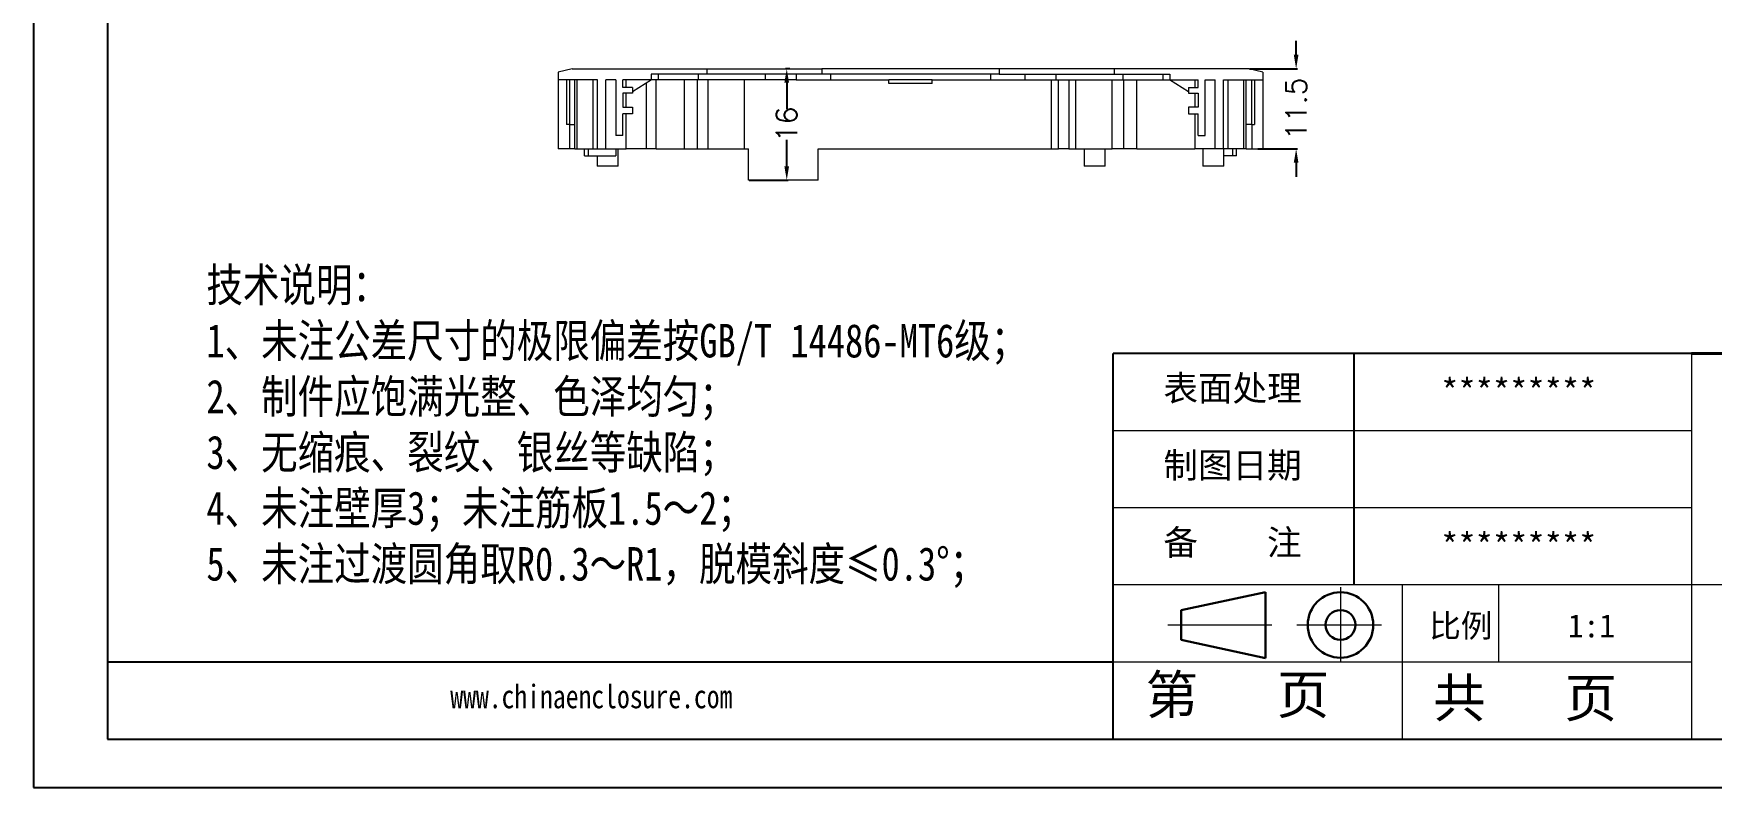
# Model space of a CAD drawing. Header units: inches. Extents: x 162 to 2102, y 1089 to 1379.
# Drawn here: x 658.5 to 899.5, y 1088.5 to 1196.8 of the extents above; entities that cross this region are included whole.
import ezdxf

# ---------------------------------------------------------------- set-up
doc = ezdxf.new("R2010")
doc.units = ezdxf.units.IN
doc.linetypes.add('CENTER2', pattern=[28.575, 19.05, -3.175, 3.175, -3.175])
doc.layers.add('文字', color=81, linetype='Continuous')
for name, color, linetype, lineweight in [('粗实线', 7, 'Continuous', 30), ('细实线', 3, 'Continuous', 9), ('细点划线', 2, 'CENTER2', 9)]:
    doc.layers.add(name, color=color, linetype=linetype, lineweight=lineweight)
doc.styles.get("Standard").update_dxf_attribs({"font": 'txt', "bigfont": 'gbcbig.shx'})
doc.styles.add('宋体', font='', dxfattribs={"width": 0.8, "height": 3.5})
doc.styles.get('宋体').set_extended_font_data('SimSun')
doc.dimstyles.new('3', dxfattribs={"dimtxt": 3, "dimasz": 2, "dimexe": 0.18, "dimexo": 0.0625, "dimgap": 0.2, "dimtad": 0, "dimzin": 12, "dimdsep": 46, "dimtxsty": 'Standard', "dimcen": 1, "dimclrd": 3, "dimclre": 3, "dimadec": 0, "dimazin": 0, "dimtfac": 1, "dimtofl": 0, "dimtmove": 0, "dimatfit": 3, "dimfxl": 1, "dimtolj": 1, "dimtzin": 0, "dimarcsym": 0})

# ---------------------------------------------------------------- blocks, each defined once
blk = doc.blocks.new('*D139')
at = {"color": 3, "lineweight": -2}
for p, q in [((839.87, 1193.71), (839.87, 1195.71)), ((833.15, 1191.71), (840.05, 1191.71)), ((834.35, 1180.21), (840.05, 1180.21)), ((839.87, 1178.21), (839.87, 1176.21))]:
    blk.add_line(p, q, dxfattribs=at)
at = {"color": 3}
for points in [[(839.53, 1193.71), (840.2, 1193.71), (839.87, 1191.71)], [(839.53, 1178.21), (840.2, 1178.21), (839.87, 1180.21)]]:
    blk.add_solid(points, dxfattribs=at)
at = {"layer": 'Defpoints', "color": 0}
for p in [(833.09, 1191.71), (839.87, 1191.71), (834.29, 1180.21)]:
    blk.add_point(p, dxfattribs=at)
at = {"color": 0, "insert": (839.87, 1185.96), "char_height": 3, "attachment_point": 5, "rotation": 90}
blk.add_mtext('\\A1;11.5', dxfattribs=at)
blk = doc.blocks.new('*D140')
at = {"color": 3, "lineweight": -2}
for p, q in [((767.16, 1191.71), (766.53, 1191.71)), ((766.71, 1189.71), (766.71, 1185.91)), ((766.71, 1177.71), (766.71, 1181.51)), ((761.3, 1175.71), (766.89, 1175.71))]:
    blk.add_line(p, q, dxfattribs=at)
at = {"color": 3}
for points in [[(766.37, 1189.71), (767.04, 1189.71), (766.71, 1191.71)], [(766.37, 1177.71), (767.04, 1177.71), (766.71, 1175.71)]]:
    blk.add_solid(points, dxfattribs=at)
at = {"layer": 'Defpoints', "color": 0}
for p in [(766.71, 1191.71), (767.22, 1191.71), (761.24, 1175.71)]:
    blk.add_point(p, dxfattribs=at)
at = {"color": 0, "insert": (766.71, 1183.71), "char_height": 3, "attachment_point": 5, "rotation": 90}
blk.add_mtext('\\A1;16', dxfattribs=at)

msp = doc.modelspace()

# ---------------------------------------------------------------- linework, layer by layer
for p, q in [((658.537, 1379.219), (658.537, 1088.511)), ((669.176, 1372.298), (669.176, 1095.433)), ((658.537, 1223.098), (658.537, 1088.511)), ((896.641, 1150.806), (813.581, 1150.806)), ((813.581, 1095.433), (813.581, 1150.806)), ((848.189, 1117.582), (848.189, 1150.806)), ((813.581, 1106.508), (669.176, 1106.508)), ((669.176, 1095.433), (1062.759, 1095.433)), ((658.537, 1088.511), (1069.681, 1088.511)), ((658.537, 1088.511), (848.881, 1088.511))]:
    msp.add_line(p, q)
at = {"color": 7, "linetype": 'Continuous', "lineweight": 15}
for p, q in [((735.889, 1191.714), (733.889, 1191.214)), ((733.889, 1191.214), (733.889, 1190.114)), ((735.889, 1191.714), (755.239, 1191.714)), ((747.239, 1190.914), (747.239, 1190.114)), ((748.239, 1190.914), (747.239, 1190.914)), ((748.239, 1190.914), (748.239, 1190.114)), ((753.995, 1190.914), (748.239, 1190.914)), ((753.995, 1190.914), (753.995, 1190.114)), ((763.6, 1190.914), (753.995, 1190.914)), ((755.239, 1191.714), (755.239, 1190.914)), ((755.239, 1191.714), (771.739, 1191.714)), ((763.6, 1190.914), (763.6, 1190.114)), ((765.829, 1190.914), (763.6, 1190.914)), ((771.739, 1190.914), (765.829, 1190.914)), ((768.058, 1190.914), (768.058, 1190.114)), ((771.739, 1191.714), (771.739, 1190.914)), ((797.239, 1191.714), (771.739, 1191.714)), ((797.239, 1190.914), (771.739, 1190.914)), ((772.984, 1190.914), (772.984, 1190.114)), ((795.995, 1190.914), (795.995, 1190.114)), ((797.239, 1191.714), (797.239, 1190.914)), ((813.739, 1191.714), (797.239, 1191.714)), ((797.239, 1190.914), (803.15, 1190.914)), ((800.92, 1190.914), (800.92, 1190.114)), ((803.15, 1190.914), (805.379, 1190.914)), ((805.379, 1190.914), (805.379, 1190.114)), ((805.379, 1190.914), (814.984, 1190.914)), ((813.739, 1191.714), (813.739, 1190.914)), ((833.089, 1191.714), (813.739, 1191.714)), ((814.984, 1190.914), (814.984, 1190.114)), ((814.984, 1190.914), (820.739, 1190.914)), ((820.739, 1190.914), (820.739, 1190.114)), ((820.739, 1190.914), (821.739, 1190.914)), ((821.739, 1190.914), (821.739, 1190.114)), ((835.089, 1191.214), (833.089, 1191.714)), ((835.089, 1191.214), (835.089, 1190.114)), ((739.539, 1190.114), (733.889, 1190.114)), ((733.889, 1190.114), (733.889, 1180.214)), ((735.089, 1190.114), (735.089, 1183.714)), ((735.489, 1190.114), (735.489, 1183.714)), ((736.264, 1180.214), (736.264, 1190.114)), ((736.606, 1180.214), (736.606, 1190.114)), ((738.921, 1180.214), (738.921, 1190.114)), ((739.539, 1180.214), (739.539, 1190.114)), ((742.168, 1190.114), (740.739, 1190.114)), ((740.739, 1180.214), (740.739, 1190.114)), ((742.168, 1190.114), (742.168, 1182.114)), ((743.168, 1189.014), (743.168, 1190.114)), ((747.239, 1190.114), (743.168, 1190.114)), ((744.568, 1189.014), (743.168, 1189.014)), ((744.568, 1188.214), (743.168, 1188.214)), ((743.168, 1188.214), (743.168, 1186.214)), ((743.639, 1189.014), (743.639, 1190.114)), ((743.639, 1186.214), (743.639, 1188.214)), ((747.286, 1190.114), (744.568, 1188.375)), ((744.568, 1189.014), (744.568, 1188.214)), ((746.54, 1189.636), (746.54, 1180.214)), ((748.239, 1190.114), (747.239, 1190.114)), ((747.933, 1180.214), (747.933, 1190.114)), ((753.995, 1190.114), (748.239, 1190.114)), ((751.989, 1190.114), (751.989, 1180.214)), ((753.855, 1190.114), (753.855, 1180.214)), ((763.6, 1190.114), (753.995, 1190.114)), ((755.439, 1180.214), (755.439, 1190.114)), ((760.639, 1180.214), (760.639, 1190.114)), ((768.058, 1190.114), (763.6, 1190.114)), ((768.058, 1190.114), (772.984, 1190.114)), ((772.984, 1190.114), (781.389, 1190.114)), ((781.389, 1189.614), (781.389, 1190.114)), ((787.589, 1190.114), (781.389, 1190.114)), ((787.589, 1189.614), (781.389, 1189.614)), ((787.589, 1189.614), (787.589, 1190.114)), ((787.589, 1190.114), (795.995, 1190.114)), ((795.995, 1190.114), (800.92, 1190.114)), ((800.92, 1190.114), (805.379, 1190.114)), ((804.739, 1180.214), (804.739, 1190.114)), ((805.379, 1190.114), (814.984, 1190.114)), ((805.739, 1180.214), (805.739, 1190.114)), ((807.239, 1190.114), (807.239, 1180.214)), ((808.239, 1180.214), (808.239, 1190.114)), ((813.439, 1180.214), (813.439, 1190.114)), ((814.984, 1190.114), (820.739, 1190.114)), ((815.123, 1180.214), (815.123, 1190.114)), ((816.989, 1180.214), (816.989, 1190.114)), ((820.739, 1190.114), (821.739, 1190.114)), ((824.411, 1188.375), (821.692, 1190.114)), ((821.739, 1190.114), (825.811, 1190.114)), ((824.411, 1189.014), (824.411, 1188.214)), ((824.411, 1189.014), (825.811, 1189.014)), ((824.411, 1188.214), (825.811, 1188.214)), ((825.339, 1190.114), (825.339, 1189.014)), ((825.339, 1188.214), (825.339, 1186.214)), ((825.811, 1189.014), (825.811, 1190.114)), ((825.811, 1188.214), (825.811, 1186.214)), ((826.811, 1190.114), (828.239, 1190.114)), ((826.811, 1182.114), (826.811, 1190.114)), ((828.239, 1180.214), (828.239, 1190.114)), ((829.439, 1180.214), (829.439, 1190.114)), ((829.439, 1190.114), (835.089, 1190.114)), ((830.057, 1190.114), (830.057, 1180.214)), ((832.373, 1180.214), (832.373, 1190.114)), ((832.715, 1180.214), (832.715, 1190.114)), ((833.489, 1183.714), (833.489, 1190.114)), ((833.889, 1190.114), (833.889, 1183.714)), ((835.089, 1190.114), (835.089, 1180.214)), ((743.168, 1186.214), (744.568, 1186.214)), ((744.568, 1186.214), (744.568, 1185.214)), ((824.411, 1186.214), (824.411, 1185.214)), ((825.811, 1186.214), (824.411, 1186.214)), ((735.489, 1183.714), (735.089, 1183.714)), ((735.489, 1183.714), (736.264, 1183.714)), ((735.489, 1183.714), (735.489, 1180.214)), ((744.568, 1185.214), (743.168, 1185.214)), ((743.168, 1182.114), (743.168, 1185.214)), ((743.639, 1180.214), (743.639, 1185.214)), ((824.411, 1185.214), (825.811, 1185.214)), ((825.339, 1185.214), (825.339, 1180.214)), ((825.811, 1182.114), (825.811, 1185.214)), ((833.489, 1183.714), (832.715, 1183.714)), ((833.489, 1183.714), (833.889, 1183.714)), ((833.489, 1183.714), (833.489, 1180.214)), ((743.168, 1182.114), (742.168, 1182.114)), ((825.811, 1182.114), (826.811, 1182.114)), ((735.489, 1180.214), (733.889, 1180.214)), ((736.264, 1180.214), (735.489, 1180.214)), ((736.264, 1180.214), (736.606, 1180.214)), ((736.606, 1180.214), (738.921, 1180.214)), ((737.668, 1179.214), (737.668, 1180.214)), ((737.668, 1179.214), (738.221, 1179.214)), ((738.221, 1179.214), (738.221, 1180.214)), ((738.221, 1179.214), (742.168, 1179.214)), ((738.921, 1180.214), (739.539, 1180.214)), ((739.489, 1179.214), (739.489, 1177.714)), ((739.539, 1180.214), (740.739, 1180.214)), ((740.739, 1180.214), (743.639, 1180.214)), ((742.168, 1180.214), (742.168, 1179.214)), ((742.489, 1177.714), (742.489, 1180.214)), ((746.54, 1180.214), (743.639, 1180.214)), ((747.933, 1180.214), (746.54, 1180.214)), ((747.933, 1180.214), (751.989, 1180.214)), ((751.989, 1180.214), (753.855, 1180.214)), ((753.855, 1180.214), (755.439, 1180.214)), ((755.439, 1180.214), (760.639, 1180.214)), ((760.639, 1180.214), (761.239, 1180.214)), ((761.239, 1175.714), (761.239, 1180.214)), ((771.239, 1175.714), (771.239, 1180.214)), ((771.239, 1180.214), (804.739, 1180.214)), ((804.739, 1180.214), (805.739, 1180.214)), ((807.239, 1180.214), (805.739, 1180.214)), ((807.239, 1180.214), (808.239, 1180.214)), ((808.239, 1180.214), (813.439, 1180.214)), ((809.442, 1180.214), (809.442, 1177.714)), ((812.442, 1177.714), (812.442, 1180.214)), ((815.123, 1180.214), (813.439, 1180.214)), ((816.989, 1180.214), (815.123, 1180.214)), ((816.989, 1180.214), (825.339, 1180.214)), ((828.239, 1180.214), (825.339, 1180.214)), ((826.489, 1180.214), (826.489, 1177.714)), ((829.439, 1180.214), (828.239, 1180.214)), ((830.057, 1180.214), (829.439, 1180.214)), ((829.489, 1177.714), (829.489, 1180.214)), ((830.757, 1179.214), (829.489, 1179.214)), ((832.373, 1180.214), (830.057, 1180.214)), ((830.757, 1179.214), (830.757, 1180.214)), ((831.311, 1179.214), (830.757, 1179.214)), ((831.311, 1179.214), (831.311, 1180.214)), ((832.715, 1180.214), (832.373, 1180.214)), ((832.715, 1180.214), (833.489, 1180.214)), ((833.489, 1180.214), (835.089, 1180.214)), ((742.489, 1177.714), (739.489, 1177.714)), ((812.442, 1177.714), (809.442, 1177.714)), ((829.489, 1177.714), (826.489, 1177.714)), ((771.239, 1175.714), (761.239, 1175.714))]:
    msp.add_line(p, q, dxfattribs=at)
at = {"layer": '粗实线', "color": 7, "lineweight": 40}
msp.add_line((1062.759, 1150.806), (896.641, 1150.806), dxfattribs=at)
at = {"layer": '粗实线', "color": 7}
for p, q in [((835.469, 1116.546), (823.368, 1113.981)), ((835.469, 1116.546), (835.469, 1107.063)), ((823.368, 1113.981), (823.368, 1109.702)), ((823.368, 1109.702), (835.469, 1107.063))]:
    msp.add_line(p, q, dxfattribs=at)
for radius in [4.705, 2.14]:
    msp.add_circle((846.238, 1111.841), radius, dxfattribs=at)
at = {"layer": '细实线', "color": 7}
for p, q in [((896.641, 1150.806), (896.641, 1095.433)), ((896.641, 1139.731), (813.581, 1139.731)), ((896.641, 1128.657), (813.581, 1128.657)), ((1062.759, 1117.582), (813.581, 1117.582)), ((855.111, 1117.582), (855.111, 1095.433)), ((868.954, 1117.582), (868.954, 1106.508)), ((896.641, 1106.508), (813.581, 1106.508))]:
    msp.add_line(p, q, dxfattribs=at)
at = {"layer": '细点划线', "color": 7}
for p, q in [((846.238, 1117.257), (846.238, 1106.508)), ((821.439, 1111.841), (836.396, 1111.841)), ((839.946, 1111.841), (852.106, 1111.841))]:
    msp.add_line(p, q, dxfattribs=at)

# ---------------------------------------------------------------- texts
at = {"char_height": 3.64207, "width": 2069.97025, "attachment_point": 1}
for s, insert in [('{\\fSimHei|b0|i0|c134|p49;表面处理}', (820.804, 1147.663)), ('{\\fSimHei|b0|i0|c134|p49;*********}', (860.694, 1147.195)), ('{\\fSimHei|b0|i0|c134|p49;制图日期}', (820.804, 1136.588)), ('{\\fSimHei|b0|i0|c134|p49;备    注}', (820.804, 1125.514)), ('{\\fSimHei|b0|i0|c134|p49;*********}', (860.694, 1125.045))]:
    msp.add_mtext(s, dxfattribs=dict(at, insert=insert))
at = {"layer": '文字', "color": 0, "attachment_point": 1, "style": '宋体'}
for s, insert, char_height, width in [('{\\H1.111x;技术说明：\\P1、未注公差尺寸的极限偏差按GB/T 14486-MT6级；\\P2、制件应饱满光整、色泽均匀；\\P3、无缩痕、裂纹、银丝等缺陷；\\P4、未注壁厚3；未注筋板1.5～2；\\P5、未注过渡圆角取R0.3～R1，脱模斜度≤0.3%%D；}', (683.36, 1163.079), 4.32601, 157.56794), ('www.chinaenclosure.com', (718.39, 1103.267), 3.3839, 59.45194)]:
    msp.add_mtext(s, dxfattribs=dict(at, insert=insert, char_height=char_height, width=width))
at = {"layer": '细实线', "color": 7, "attachment_point": 1}
for s, insert, char_height, width in [('{\\fSimSun|b0|i0|c134|p54;比例}', (858.987, 1113.388), 3.32238, 14.58421), ('{\\fSimSun|b0|i0|c134|p54;1:1}', (878.887, 1113.388), 3.32238, 14.58421), ('{\\fSimSun|b0|i0|c134|p54;第   页}', (818.241, 1104.604), 5.5373, 41.52973), ('{\\fSimSun|b0|i0|c134|p54; 共   页}', (855.788, 1104.134), 5.5373, 41.52973)]:
    msp.add_mtext(s, dxfattribs=dict(at, insert=insert, char_height=char_height, width=width))

# ---------------------------------------------------------------- dimensions: what is measured, and where the dimension line sits
for base, p1, p2, picture, middle in [((839.868, 1191.714), (834.289, 1180.214), (833.089, 1191.714), '*D139', (839.868, 1185.964)), ((766.705, 1191.714), (761.239, 1175.714), (767.218, 1191.714), '*D140', (766.705, 1183.714))]:
    dim = msp.add_linear_dim(base=base, p1=p1, p2=p2, angle=90, dimstyle='3')
    dim.commit()
    dim.dimension.update_dxf_attribs({"geometry": picture, "text_midpoint": middle})

doc.saveas('drawing.dxf')
